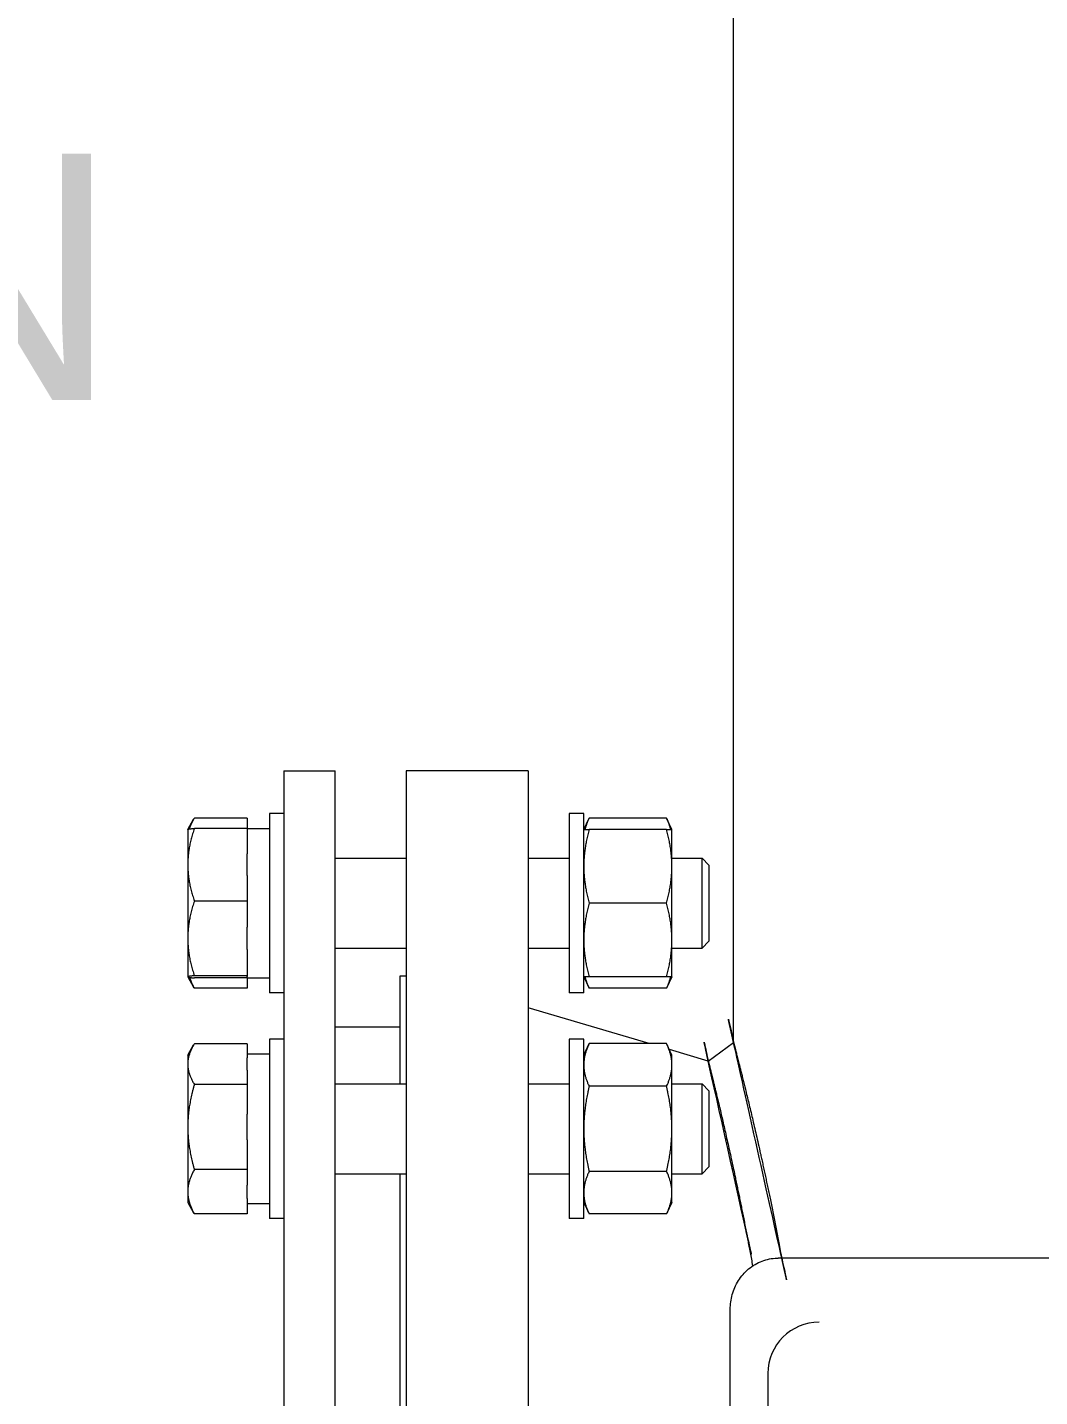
# Model space of a CAD drawing. Header units: inches. Extents: x 20 to 536, y 8 to 344.
# Drawn here: x 363.78 to 373.64, y 115.63 to 128.97 of the extents above; entities that cross this region are included whole.
import ezdxf

# ---------------------------------------------------------------- set-up
doc = ezdxf.new("R2010")
doc.units = ezdxf.units.IN
doc.header["$LTSCALE"] = 16
doc.header["$MEASUREMENT"] = 0
doc.layers.add('Symbol (ANSI)', color=7, linetype='Continuous', lineweight=25)
doc.layers.add('Visible (ANSI)', color=7, linetype='Continuous', lineweight=50)
doc.styles.add('MEMCOR Medium', font='arial.ttf')

msp = doc.modelspace()

# ---------------------------------------------------------------- linework, layer by layer
at = {"layer": 'Visible (ANSI)', "linetype": 'Continuous', "lineweight": 18}
for p, q in [((370.657251, 119.078725), (370.657251, 140.229299)), ((366.276958, 121.725967), (366.276958, 102.725967)), ((366.276958, 121.725967), (366.776958, 121.725967)), ((366.776958, 102.725967), (366.776958, 121.725967)), ((367.467251, 121.725967), (367.467251, 102.725967)), ((368.657251, 121.725967), (367.467251, 121.725967)), ((368.657251, 121.725967), (368.657251, 102.725967)), ((365.339339, 121.155314), (365.396697, 121.254661)), ((365.917333, 121.266016), (365.403404, 121.266016)), ((365.917333, 121.266016), (365.917333, 121.165837)), ((366.136333, 121.311337), (366.136333, 119.561337)), ((366.276958, 121.311337), (366.136333, 121.311337)), ((369.056958, 121.311337), (369.056958, 119.561337)), ((369.197583, 121.311337), (369.056958, 121.311337)), ((369.197583, 119.561337), (369.197583, 121.311337)), ((369.197583, 121.155337), (369.24945, 121.266567)), ((370.004716, 121.266567), (369.24945, 121.266567)), ((370.056583, 121.155337), (370.004716, 121.266567)), ((365.339208, 121.155087), (365.339339, 121.155314)), ((365.339208, 121.155087), (365.339208, 120.811244)), ((365.917333, 121.16529), (365.403404, 121.16529)), ((365.917333, 121.16529), (365.917333, 121.165837)), ((365.917333, 121.165837), (366.136333, 121.165837)), ((365.917333, 121.16529), (365.917333, 120.9177)), ((370.004716, 121.155337), (369.24945, 121.155337)), ((370.056583, 120.795837), (370.056583, 121.155337)), ((365.339208, 120.811244), (365.339208, 120.092721)), ((365.917333, 120.704788), (365.917333, 120.9177)), ((366.776958, 120.873837), (367.467251, 120.873837)), ((368.657251, 120.873837), (369.056958, 120.873837)), ((370.056583, 120.873837), (370.351179, 120.873837)), ((370.351179, 119.998837), (370.351179, 120.873837)), ((370.417333, 120.807687), (370.351179, 120.873837)), ((370.417333, 120.807687), (370.417333, 120.064987)), ((365.917333, 120.704788), (365.917333, 120.457198)), ((370.056583, 120.076837), (370.056583, 120.795837)), ((365.917333, 120.457198), (365.403404, 120.457198)), ((365.917333, 120.457198), (365.917333, 120.202313)), ((370.004716, 120.436337), (369.24945, 120.436337)), ((365.917333, 119.983129), (365.917333, 120.202313)), ((365.339208, 120.092721), (365.339208, 119.717814)), ((370.056583, 119.717337), (370.056583, 120.076837)), ((370.417333, 120.064987), (370.351179, 119.998837)), ((365.917333, 119.983129), (365.917333, 119.728244)), ((366.776958, 119.998837), (367.467251, 119.998837)), ((368.657251, 119.998837), (369.056958, 119.998837)), ((370.056583, 119.998837), (370.351179, 119.998837)), ((365.339208, 119.717814), (365.339208, 119.717587)), ((365.339208, 119.717587), (365.339339, 119.71736)), ((365.339339, 119.71736), (365.396697, 119.618013)), ((365.917333, 119.728244), (365.403404, 119.728244)), ((365.917333, 119.707384), (365.403404, 119.707384)), ((365.917333, 119.606658), (365.403404, 119.606658)), ((365.917333, 119.728244), (365.917333, 119.72095)), ((365.917333, 119.706837), (365.917333, 119.72095)), ((365.917333, 119.706837), (366.136333, 119.706837)), ((365.917333, 119.706837), (365.917333, 119.606658)), ((367.404751, 119.725967), (367.404751, 118.673875)), ((367.467251, 119.725967), (367.404751, 119.725967)), ((369.197583, 119.717337), (369.24945, 119.606107)), ((370.004716, 119.717337), (369.24945, 119.717337)), ((370.004716, 119.606107), (369.24945, 119.606107)), ((370.056583, 119.717337), (370.004716, 119.606107)), ((366.276958, 119.561337), (366.136333, 119.561337)), ((369.197583, 119.561337), (369.056958, 119.561337)), ((369.836082, 119.066605), (368.657251, 119.415967)), ((367.404751, 119.225967), (366.776958, 119.225967)), ((366.136333, 119.111375), (366.136333, 117.361375)), ((366.276958, 119.111375), (366.136333, 119.111375)), ((369.056958, 119.111375), (369.056958, 117.361375)), ((369.197583, 119.111375), (369.056958, 119.111375)), ((369.197583, 117.361375), (369.197583, 119.111375)), ((370.41093, 118.896241), (370.657251, 119.078725)), ((365.339208, 118.955125), (365.396697, 119.054699)), ((365.339208, 118.955125), (365.339208, 118.867667)), ((365.917333, 119.066054), (365.403404, 119.066054)), ((365.917333, 119.066054), (365.917333, 118.927319)), ((365.917333, 118.965875), (366.136333, 118.965875)), ((369.197583, 118.955375), (369.24945, 119.066605)), ((370.004716, 119.066605), (369.24945, 119.066605)), ((370.056583, 118.955375), (370.004716, 119.066605)), ((370.41093, 118.896241), (370.031757, 119.008614)), ((370.056583, 118.859047), (370.056583, 118.955375)), ((365.339208, 118.867667), (365.339208, 118.254441)), ((365.917333, 118.808016), (365.917333, 118.927319)), ((365.917333, 118.808016), (365.917333, 118.669281)), ((370.056583, 118.236375), (370.056583, 118.859047)), ((366.776958, 118.673875), (367.467251, 118.673875)), ((368.657251, 118.673875), (369.056958, 118.673875)), ((370.056583, 118.673875), (370.351179, 118.673875)), ((370.351179, 117.798875), (370.351179, 118.673875)), ((370.417333, 118.607725), (370.351179, 118.673875)), ((365.917333, 118.669281), (365.403404, 118.669281)), ((365.917333, 118.669281), (365.917333, 118.379176)), ((370.004716, 118.65149), (369.24945, 118.65149)), ((370.417333, 118.607725), (370.417333, 117.865025)), ((365.917333, 118.129706), (365.917333, 118.379176)), ((365.339208, 118.254441), (365.339208, 117.623149)), ((370.056583, 117.613703), (370.056583, 118.236375)), ((365.917333, 118.129706), (365.917333, 117.839602)), ((365.917333, 117.839602), (365.403404, 117.839602)), ((365.917333, 117.839602), (365.917333, 117.688233)), ((366.776958, 117.798875), (367.467251, 117.798875)), ((367.404751, 117.798875), (367.404751, 114.863429)), ((368.657251, 117.798875), (369.056958, 117.798875)), ((370.004716, 117.82126), (369.24945, 117.82126)), ((370.056583, 117.798875), (370.351179, 117.798875)), ((370.417333, 117.865025), (370.351179, 117.798875)), ((365.339208, 117.623149), (365.339208, 117.517625)), ((365.917333, 117.558065), (365.917333, 117.688233)), ((370.056583, 117.517375), (370.056583, 117.613703)), ((365.339208, 117.517625), (365.396697, 117.418051)), ((365.917333, 117.558065), (365.917333, 117.406696)), ((365.917333, 117.506875), (366.136333, 117.506875)), ((369.197583, 117.517375), (369.24945, 117.406145)), ((370.056583, 117.517375), (370.004716, 117.406145)), ((365.917333, 117.406696), (365.403404, 117.406696)), ((366.276958, 117.361375), (366.136333, 117.361375)), ((369.197583, 117.361375), (369.056958, 117.361375)), ((370.004716, 117.406145), (369.24945, 117.406145)), ((383.648677, 116.975967), (371.091309, 116.975967)), ((370.624802, 99.725967), (370.624802, 116.475967)), ((370.990828, 115.850967), (370.990828, 100.350967))]:
    msp.add_line(p, q, dxfattribs=at)
msp.add_arc((371.490828, 115.850967), 0.5, 90, 180, dxfattribs=at)
for points, weights in [([(365.403404, 121.266016), (365.369556, 121.209959), (365.353847, 121.159701)], [1.01001874936, 1.02721658286, 1.02385469408]), ([(369.24945, 121.266567), (369.222103, 121.207919), (369.20941, 121.155337)], [1, 1.01965956375, 1.01895290532]), ([(370.044756, 121.155337), (370.032064, 121.207919), (370.004716, 121.266567)], [1.01895290532, 1.01965956375, 1]), ([(365.403404, 121.16529), (365.339208, 120.975558), (365.339208, 120.811244)], [1.01001874936, 1.04314139574, 1]), ([(365.339339, 121.155314), (365.342013, 121.159945), (365.403404, 121.16529)], [1.00373289337, 1.04164895705, 1.01001874936]), ([(369.197583, 121.155337), (369.197583, 121.155337), (369.24945, 121.155337)], [1, 1.0379548493, 1]), ([(369.24945, 121.155337), (369.197583, 120.962681), (369.197583, 120.795837)], [1, 1.0379548493, 1]), ([(370.056583, 120.795837), (370.056583, 120.962681), (370.004716, 121.155337)], [1, 1.0379548493, 1]), ([(370.004716, 121.155337), (370.056583, 121.155337), (370.056583, 121.155337)], [1, 1.0379548493, 1]), ([(365.339208, 120.811244), (365.339208, 120.646931), (365.403404, 120.457198)], [1, 1.04314139574, 1.01001874936]), ([(369.197583, 120.795837), (369.197583, 120.628992), (369.24945, 120.436337)], [1, 1.0379548493, 1]), ([(370.004716, 120.436337), (370.056583, 120.628992), (370.056583, 120.795837)], [1, 1.0379548493, 1]), ([(365.403404, 120.457198), (365.339208, 120.261875), (365.339208, 120.092721)], [1.01001874936, 1.04314139574, 1]), ([(369.24945, 120.436337), (369.197583, 120.243681), (369.197583, 120.076837)], [1, 1.0379548493, 1]), ([(370.056583, 120.076837), (370.056583, 120.243681), (370.004716, 120.436337)], [1, 1.0379548493, 1]), ([(365.339208, 120.092721), (365.339208, 119.923567), (365.403404, 119.728244)], [1, 1.04314139574, 1.01001874936]), ([(369.197583, 120.076837), (369.197583, 119.909992), (369.24945, 119.717337)], [1, 1.0379548493, 1]), ([(370.004716, 119.717337), (370.056583, 119.909992), (370.056583, 120.076837)], [1, 1.0379548493, 1]), ([(365.403404, 119.728244), (365.339208, 119.722655), (365.339208, 119.717814)], [1.01001874936, 1.04314139574, 1]), ([(365.339208, 119.717814), (365.339208, 119.712973), (365.403404, 119.707384)], [1, 1.04314139574, 1.01001874936]), ([(365.356897, 119.712483), (365.372627, 119.662269), (365.403404, 119.606658)], [1.02429968931, 1.02563189319, 1.01001874936]), ([(365.403404, 119.606658), (365.399952, 119.612376), (365.396697, 119.618013)], [1.01001874936, 1.01174639157, 1.01326655323]), ([(369.24945, 119.717337), (369.197583, 119.717337), (369.197583, 119.717337)], [1, 1.0379548493, 1]), ([(369.20941, 119.717337), (369.222103, 119.664755), (369.24945, 119.606107)], [1.01895290532, 1.01965956375, 1]), ([(370.004716, 119.606107), (370.032064, 119.664755), (370.044756, 119.717337)], [1, 1.01965956375, 1.01895290532]), ([(370.056583, 119.717337), (370.056583, 119.717337), (370.004716, 119.717337)], [1, 1.0379548493, 1]), ([(365.403404, 119.066054), (365.339208, 118.959739), (365.339208, 118.867667)], [1.01001874936, 1.04314139574, 1]), ([(369.24945, 119.066605), (369.197583, 118.955375), (369.197583, 118.859047)], [1, 1.0379548493, 1]), ([(370.056583, 118.859047), (370.056583, 118.955375), (370.004716, 119.066605)], [1, 1.0379548493, 1]), ([(365.339208, 118.867667), (365.339208, 118.775596), (365.403404, 118.669281)], [1, 1.04314139574, 1.01001874936]), ([(369.197583, 118.859047), (369.197583, 118.76272), (369.24945, 118.65149)], [1, 1.0379548493, 1]), ([(370.004716, 118.65149), (370.056583, 118.76272), (370.056583, 118.859047)], [1, 1.0379548493, 1]), ([(365.403404, 118.669281), (365.339208, 118.446969), (365.339208, 118.254441)], [1.01001874936, 1.04314139574, 1]), ([(369.24945, 118.65149), (369.197583, 118.429031), (369.197583, 118.236375)], [1, 1.0379548493, 1]), ([(370.056583, 118.236375), (370.056583, 118.429031), (370.004716, 118.65149)], [1, 1.0379548493, 1]), ([(365.339208, 118.254441), (365.339208, 118.061913), (365.403404, 117.839602)], [1, 1.04314139574, 1.01001874936]), ([(369.197583, 118.236375), (369.197583, 118.04372), (369.24945, 117.82126)], [1, 1.0379548493, 1]), ([(370.004716, 117.82126), (370.056583, 118.04372), (370.056583, 118.236375)], [1, 1.0379548493, 1]), ([(365.403404, 117.839602), (365.339208, 117.723605), (365.339208, 117.623149)], [1.01001874936, 1.04314139574, 1]), ([(369.24945, 117.82126), (369.197583, 117.710031), (369.197583, 117.613703)], [1, 1.0379548493, 1]), ([(370.056583, 117.613703), (370.056583, 117.710031), (370.004716, 117.82126)], [1, 1.0379548493, 1]), ([(365.339208, 117.623149), (365.339208, 117.522693), (365.403404, 117.406696)], [1, 1.04314139574, 1.01001874936]), ([(369.197583, 117.613703), (369.197583, 117.517375), (369.24945, 117.406145)], [1, 1.0379548493, 1]), ([(370.004716, 117.406145), (370.056583, 117.517375), (370.056583, 117.613703)], [1, 1.0379548493, 1]), ([(365.403404, 117.406696), (365.399952, 117.412414), (365.396697, 117.418051)], [1.01001874936, 1.01174639157, 1.01326655323])]:
    msp.add_rational_spline(points, weights, degree=2, dxfattribs=at)
for points, knots in [([(370.657251, 119.078725), (370.657251, 119.078725), (370.668775, 119.034963), (370.715396, 118.852846), (370.750456, 118.714542), (370.838023, 118.351738), (370.890527, 118.126925), (371.002644, 117.611032), (371.062142, 117.319923), (371.121542, 116.999982), (371.123758, 116.988003), (371.125977, 116.975966)], [25.848847586, 25.848847586, 25.848847587, 25.848847587, 29.095303402, 29.095303402, 32.341759219, 32.341759219, 35.588215035, 35.588215035, 38.834670852, 38.834670852, 38.960328534, 38.960328534, 38.960328534, 38.960328534]), ([(370.41093, 118.896241), (370.41093, 118.896241), (370.421742, 118.853752), (370.465505, 118.676825), (370.498422, 118.542437), (370.580655, 118.189769), (370.629967, 117.971188), (370.73453, 117.473007), (370.789583, 117.194293), (370.842603, 116.899295)], [25.168642791, 25.168642791, 25.168642792, 25.168642792, 28.329109661, 28.329109661, 31.489576531, 31.489576531, 34.6500434, 34.6500434, 37.765586096, 37.765586096, 37.765586096, 37.765586096]), ([(370.624802, 116.475967), (370.624802, 116.52482), (370.631447, 116.573682), (370.658042, 116.668196), (370.67801, 116.713869), (370.731095, 116.798237), (370.76426, 116.836937), (370.842355, 116.902453), (370.887301, 116.929245), (370.98187, 116.964848), (371.030975, 116.974598), (371.084028, 116.975922), (371.087668, 116.975967), (371.091309, 116.975967)], [3.141592654, 3.141592654, 3.141592654, 3.141592654, 3.455751919, 3.455751919, 3.769911184, 3.769911184, 4.08407045, 4.08407045, 4.397217642, 4.397217642, 4.69077188, 4.69077188, 4.71238898, 4.71238898, 4.71238898, 4.71238898])]:
    msp.add_open_spline(points, degree=3, knots=knots, dxfattribs=at)

# ---------------------------------------------------------------- texts
at = {"layer": 'Symbol (ANSI)', "insert": (364.669174, 135.297595), "char_height": 2.40000008, "width": 22.54390416, "attachment_point": 3, "line_spacing_factor": 0.944221, "style": 'MEMCOR Medium'}
msp.add_mtext('\\fArial|b0|i0;10in [DN250]\\P\\fArial|b0|i0;EFFLUENT\\P\\fArial|b0|i0;CONNECTION', dxfattribs=at)

doc.saveas('drawing.dxf')
